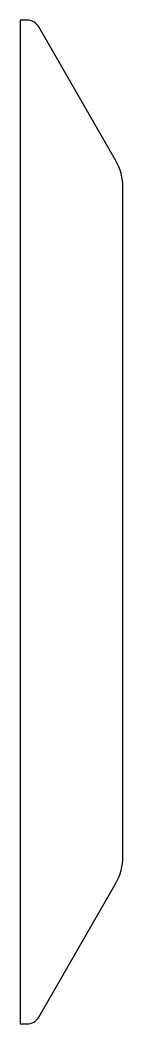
# Model space of a CAD drawing. Header units: millimetres. Extents: x 546 to 576, y 265 to 557.
import ezdxf

# ---------------------------------------------------------------- set-up
doc = ezdxf.new("R2010")
doc.units = ezdxf.units.MM
doc.layers.add('View', color=7, linetype='CONTINUOUS')

msp = doc.modelspace()

# ---------------------------------------------------------------- linework, layer by layer
at = {"layer": 'View'}
for p, q in [((548.373, 556.67), (546.373, 556.67)), ((546.373, 556.67), (546.373, 264.659)), ((574.229, 515.885), (551.837, 554.67)), ((576.373, 313.443), (576.373, 507.885)), ((551.837, 266.659), (574.229, 305.443)), ((546.373, 264.659), (548.373, 264.659))]:
    msp.add_line(p, q, dxfattribs=at)
for centre, radius, start, end in [((548.373, 552.67), 4, 30, 90), ((560.373, 507.885), 16, 0, 30), ((560.373, 313.443), 16, -30, 0), ((548.373, 268.659), 4, -90, -30)]:
    msp.add_arc(centre, radius, start, end, dxfattribs=at)

doc.saveas('drawing.dxf')
